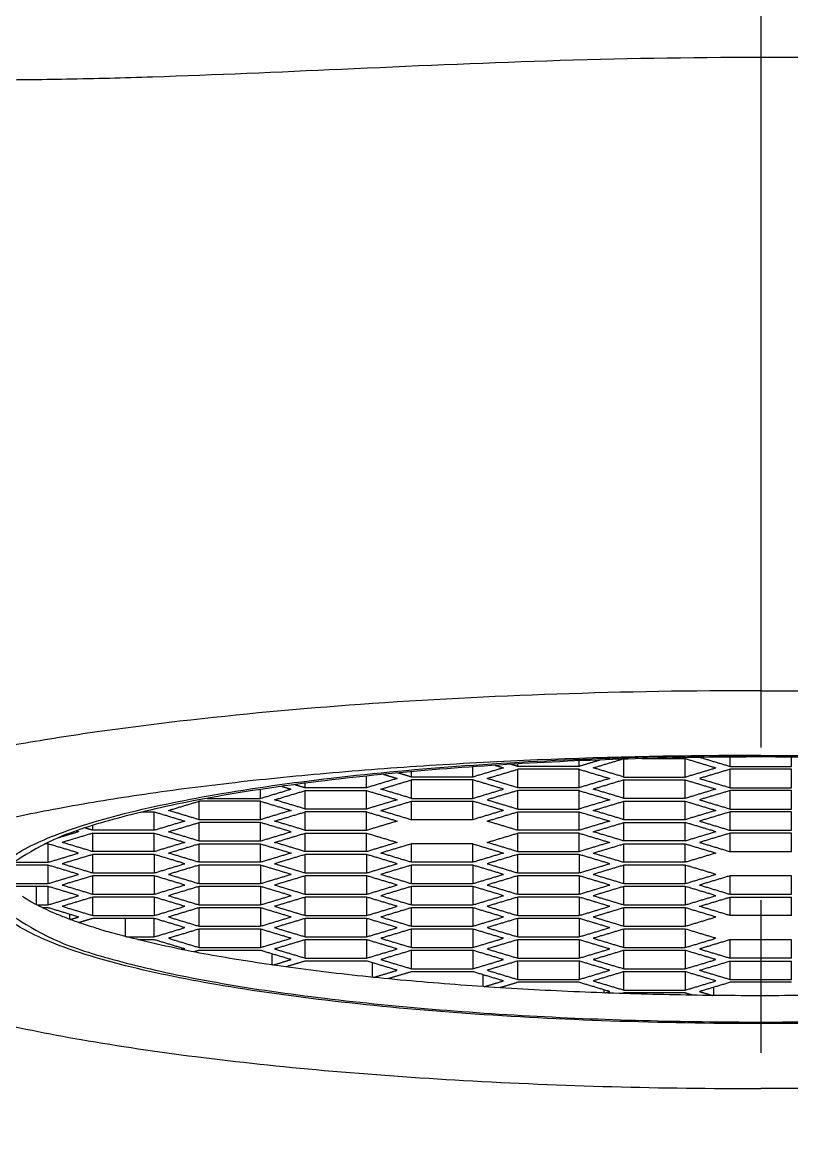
# Model space of a CAD drawing. Extents: x 39525 to 40119, y 15845 to 16265.
# Drawn here: x 39909.01 to 39917.83, y 16091.86 to 16104.79 of the extents above; entities that cross this region are included whole.
import ezdxf

# ---------------------------------------------------------------- set-up
doc = ezdxf.new("R2010")
doc.units = 0
doc.header["$LTSCALE"] = 7
doc.header["$MEASUREMENT"] = 0
doc.linetypes.add('CENTER', pattern=[2, 1.25, -0.25, 0.25, -0.25])
doc.linetypes.add('CENTER2', pattern=[1.125, 0.75, -0.125, 0.125, -0.125])
doc.layers.get('0').update_dxf_attribs({"color": 2, "linetype": 'CONTINUOUS'})
for name, color, linetype in [('02___PRT_ALL_AXES', 7, 'CONTINUOUS'), ('CENTER', 1, 'CENTER2'), ('DWG', 7, 'CONTINUOUS')]:
    doc.layers.add(name, color=color, linetype=linetype)

msp = doc.modelspace()

# ---------------------------------------------------------------- linework, layer by layer
at = {"ltscale": 0.6}
for points in [[(39916.78388, 16096.36688), (39916.9554, 16096.3153), (39917.12691, 16096.26371)], [(39917.12691, 16096.26371), (39917.12691, 16096.31708), (39917.12691, 16096.37045)], [(39917.83034, 16096.26371), (39917.83034, 16096.31708), (39917.83034, 16096.37044)], [(39914.17524, 16096.14156), (39914.17524, 16096.20042), (39914.17524, 16096.25927)], [(39914.52696, 16096.24735), (39914.3511, 16096.19445), (39914.17524, 16096.14156)], [(39914.43002, 16096.2765), (39914.47849, 16096.26192), (39914.52696, 16096.24735)], [(39914.69018, 16096.26371), (39914.65023, 16096.27573), (39914.61028, 16096.28774)], [(39914.69018, 16096.26371), (39914.69018, 16096.2781), (39914.69018, 16096.29248)], [(39915.39361, 16096.26371), (39915.0419, 16096.26371), (39914.69018, 16096.26371)], [(39915.63981, 16096.33776), (39915.51671, 16096.30074), (39915.39361, 16096.26371)], [(39915.39361, 16096.26371), (39915.39361, 16096.29582), (39915.39361, 16096.32793)], [(39915.55684, 16096.24735), (39915.72135, 16096.29682), (39915.88585, 16096.3463)], [(39915.90855, 16096.14156), (39915.73269, 16096.19445), (39915.55684, 16096.24735)], [(39915.90855, 16096.14156), (39915.90855, 16096.24429), (39915.90855, 16096.34703)], [(39916.61197, 16096.14156), (39916.61197, 16096.24735), (39916.61197, 16096.35313)], [(39916.61197, 16096.35313), (39916.78783, 16096.30024), (39916.96368, 16096.24735)], [(39916.61197, 16096.14156), (39916.78783, 16096.19445), (39916.96368, 16096.24735)], [(39917.12691, 16096.26371), (39917.47863, 16096.26371), (39917.83034, 16096.26371)], [(39912.95688, 16096.01941), (39912.95688, 16096.08627), (39912.95688, 16096.15312)], [(39913.30859, 16096.1252), (39913.13273, 16096.07231), (39912.95688, 16096.01941)], [(39913.12011, 16096.00305), (39913.29596, 16096.05594), (39913.47182, 16096.10883)], [(39913.47182, 16096.14156), (39913.39347, 16096.16513), (39913.31513, 16096.18869)], [(39913.47182, 16096.14156), (39913.47182, 16096.17231), (39913.47182, 16096.20305)], [(39914.17524, 16096.14156), (39913.82353, 16096.14156), (39913.47182, 16096.14156)], [(39913.47182, 16095.89727), (39913.47182, 16096.00305), (39913.47182, 16096.10883)], [(39914.17524, 16096.10883), (39913.82353, 16096.10883), (39913.47182, 16096.10883)], [(39914.17524, 16095.89727), (39914.17524, 16096.00305), (39914.17524, 16096.10883)], [(39914.52696, 16096.00305), (39914.3511, 16096.05594), (39914.17524, 16096.10883)], [(39914.33847, 16096.1252), (39914.51433, 16096.17809), (39914.69018, 16096.23098)], [(39914.69018, 16096.01941), (39914.51433, 16096.07231), (39914.33847, 16096.1252)], [(39914.69018, 16096.01941), (39914.69018, 16096.1252), (39914.69018, 16096.23098)], [(39915.39361, 16096.23098), (39915.0419, 16096.23098), (39914.69018, 16096.23098)], [(39915.39361, 16096.01941), (39915.39361, 16096.1252), (39915.39361, 16096.23098)], [(39915.39361, 16096.23098), (39915.56946, 16096.17809), (39915.74532, 16096.1252)], [(39915.74532, 16096.1252), (39915.56946, 16096.07231), (39915.39361, 16096.01941)], [(39915.90855, 16096.10883), (39915.73269, 16096.05594), (39915.55684, 16096.00305)], [(39915.90855, 16096.14156), (39916.26026, 16096.14156), (39916.61197, 16096.14156)], [(39915.90855, 16095.89727), (39915.90855, 16096.00305), (39915.90855, 16096.10883)], [(39915.90855, 16096.10883), (39916.26026, 16096.10883), (39916.61197, 16096.10883)], [(39916.61197, 16095.89727), (39916.61197, 16096.00305), (39916.61197, 16096.10883)], [(39916.61197, 16096.10883), (39916.78783, 16096.05594), (39916.96368, 16096.00305)], [(39917.12691, 16096.23098), (39916.95106, 16096.17809), (39916.7752, 16096.1252)], [(39916.7752, 16096.1252), (39916.95106, 16096.07231), (39917.12691, 16096.01941)], [(39917.12691, 16096.01941), (39917.12691, 16096.1252), (39917.12691, 16096.23098)], [(39917.83034, 16096.23098), (39917.47863, 16096.23098), (39917.12691, 16096.23098)], [(39917.83034, 16096.01941), (39917.83034, 16096.1252), (39917.83034, 16096.23098)], [(39911.73851, 16095.89727), (39911.91437, 16095.95016), (39912.09023, 16096.00305)], [(39911.73851, 16095.89727), (39911.73851, 16095.9482), (39911.73851, 16095.99912)], [(39911.90174, 16095.8809), (39912.0776, 16095.93379), (39912.25346, 16095.98669)], [(39911.98441, 16096.03488), (39912.03732, 16096.01896), (39912.09023, 16096.00305)], [(39912.13394, 16096.05536), (39912.1937, 16096.03739), (39912.25346, 16096.01941)], [(39912.25346, 16096.01941), (39912.25346, 16096.04525), (39912.25346, 16096.07108)], [(39912.95688, 16096.01941), (39912.60517, 16096.01941), (39912.25346, 16096.01941)], [(39912.25346, 16095.77512), (39912.25346, 16095.8809), (39912.25346, 16095.98669)], [(39912.25346, 16095.98669), (39912.60517, 16095.98669), (39912.95688, 16095.98669)], [(39912.95688, 16095.77512), (39912.95688, 16095.8809), (39912.95688, 16095.98669)], [(39912.95688, 16095.98669), (39913.13273, 16095.93379), (39913.30859, 16095.8809)], [(39913.47182, 16095.89727), (39913.29596, 16095.95016), (39913.12011, 16096.00305)], [(39914.17524, 16095.89727), (39914.3511, 16095.95016), (39914.52696, 16096.00305)], [(39914.69018, 16095.98669), (39914.51433, 16095.93379), (39914.33847, 16095.8809)], [(39915.39361, 16096.01941), (39915.0419, 16096.01941), (39914.69018, 16096.01941)], [(39914.69018, 16095.77512), (39914.69018, 16095.8809), (39914.69018, 16095.98669)], [(39915.39361, 16095.98669), (39915.0419, 16095.98669), (39914.69018, 16095.98669)], [(39915.39361, 16095.77512), (39915.39361, 16095.8809), (39915.39361, 16095.98669)], [(39915.39361, 16095.98669), (39915.56946, 16095.93379), (39915.74532, 16095.8809)], [(39915.90855, 16095.89727), (39915.73269, 16095.95016), (39915.55684, 16096.00305)], [(39916.96368, 16096.00305), (39916.78783, 16095.95016), (39916.61197, 16095.89727)], [(39917.12691, 16095.98669), (39916.95106, 16095.93379), (39916.7752, 16095.8809)], [(39917.12691, 16096.01941), (39917.47863, 16096.01941), (39917.83034, 16096.01941)], [(39917.12691, 16095.77512), (39917.12691, 16095.8809), (39917.12691, 16095.98669)], [(39917.83034, 16095.98669), (39917.47863, 16095.98669), (39917.12691, 16095.98669)], [(39917.83034, 16095.77512), (39917.83034, 16095.8809), (39917.83034, 16095.98669)], [(39910.68338, 16095.75875), (39910.85924, 16095.81165), (39911.03509, 16095.86454)], [(39911.03509, 16095.65297), (39911.03509, 16095.75875), (39911.03509, 16095.86454)], [(39911.73851, 16095.86454), (39911.3868, 16095.86454), (39911.03509, 16095.86454)], [(39911.12614, 16095.89727), (39911.43233, 16095.89727), (39911.73851, 16095.89727)], [(39911.73851, 16095.65297), (39911.73851, 16095.75875), (39911.73851, 16095.86454)], [(39911.73851, 16095.86454), (39911.91437, 16095.81165), (39912.09023, 16095.75875)], [(39912.25346, 16095.77512), (39912.0776, 16095.82801), (39911.90174, 16095.8809)], [(39913.30859, 16095.8809), (39913.13273, 16095.82801), (39912.95688, 16095.77512)], [(39913.12011, 16095.75875), (39913.29596, 16095.81165), (39913.47182, 16095.86454)], [(39913.47182, 16095.89727), (39913.82353, 16095.89727), (39914.17524, 16095.89727)], [(39913.47182, 16095.65297), (39913.47182, 16095.75875), (39913.47182, 16095.86454)], [(39913.47182, 16095.86454), (39913.82353, 16095.86454), (39914.17524, 16095.86454)], [(39914.17524, 16095.65297), (39914.17524, 16095.75875), (39914.17524, 16095.86454)], [(39914.52696, 16095.75875), (39914.3511, 16095.81165), (39914.17524, 16095.86454)], [(39914.33847, 16095.8809), (39914.51433, 16095.82801), (39914.69018, 16095.77512)], [(39915.74532, 16095.8809), (39915.56946, 16095.82801), (39915.39361, 16095.77512)], [(39915.55684, 16095.75875), (39915.73269, 16095.81165), (39915.90855, 16095.86454)], [(39916.61197, 16095.89727), (39916.26026, 16095.89727), (39915.90855, 16095.89727)], [(39915.90855, 16095.65297), (39915.90855, 16095.75875), (39915.90855, 16095.86454)], [(39915.90855, 16095.86454), (39916.26026, 16095.86454), (39916.61197, 16095.86454)], [(39916.61197, 16095.65297), (39916.61197, 16095.75875), (39916.61197, 16095.86454)], [(39916.61197, 16095.86454), (39916.78783, 16095.81165), (39916.96368, 16095.75875)], [(39916.7752, 16095.8809), (39916.95106, 16095.82801), (39917.12691, 16095.77512)], [(39910.38673, 16095.74239), (39910.45344, 16095.74239), (39910.52015, 16095.74239)], [(39910.52015, 16095.53082), (39910.52015, 16095.63661), (39910.52015, 16095.74239)], [(39910.52015, 16095.74239), (39910.69601, 16095.6895), (39910.87186, 16095.63661)], [(39911.03509, 16095.65297), (39910.85924, 16095.70586), (39910.68338, 16095.75875)], [(39912.09023, 16095.75875), (39911.91437, 16095.70586), (39911.73851, 16095.65297)], [(39911.90174, 16095.63661), (39912.0776, 16095.6895), (39912.25346, 16095.74239)], [(39912.95688, 16095.77512), (39912.60517, 16095.77512), (39912.25346, 16095.77512)], [(39912.25346, 16095.53082), (39912.25346, 16095.63661), (39912.25346, 16095.74239)], [(39912.95688, 16095.74239), (39912.60517, 16095.74239), (39912.25346, 16095.74239)], [(39912.95688, 16095.53082), (39912.95688, 16095.63661), (39912.95688, 16095.74239)], [(39912.95688, 16095.74239), (39913.13273, 16095.6895), (39913.30859, 16095.63661)], [(39913.12011, 16095.75875), (39913.29596, 16095.70586), (39913.47182, 16095.65297)], [(39914.52696, 16095.75875), (39914.3511, 16095.70586), (39914.17524, 16095.65297)], [(39914.33847, 16095.63661), (39914.51433, 16095.6895), (39914.69018, 16095.74239)], [(39914.69018, 16095.77512), (39915.0419, 16095.77512), (39915.39361, 16095.77512)], [(39914.69018, 16095.53082), (39914.69018, 16095.63661), (39914.69018, 16095.74239)], [(39914.69018, 16095.74239), (39915.0419, 16095.74239), (39915.39361, 16095.74239)], [(39915.39361, 16095.53082), (39915.39361, 16095.63661), (39915.39361, 16095.74239)], [(39915.39361, 16095.74239), (39915.56946, 16095.6895), (39915.74532, 16095.63661)], [(39915.90855, 16095.65297), (39915.73269, 16095.70586), (39915.55684, 16095.75875)], [(39916.96368, 16095.75875), (39916.78783, 16095.70586), (39916.61197, 16095.65297)], [(39917.12691, 16095.74239), (39916.95106, 16095.6895), (39916.7752, 16095.63661)], [(39917.12691, 16095.77512), (39917.47863, 16095.77512), (39917.83034, 16095.77512)], [(39917.12691, 16095.53082), (39917.12691, 16095.63661), (39917.12691, 16095.74239)], [(39917.83034, 16095.74239), (39917.47863, 16095.74239), (39917.12691, 16095.74239)], [(39917.83034, 16095.53082), (39917.83034, 16095.63661), (39917.83034, 16095.74239)], [(39910.87186, 16095.63661), (39910.69601, 16095.58371), (39910.52015, 16095.53082)], [(39910.68338, 16095.51446), (39910.85924, 16095.56735), (39911.03509, 16095.62024)], [(39911.73851, 16095.65297), (39911.3868, 16095.65297), (39911.03509, 16095.65297)], [(39911.03509, 16095.40867), (39911.03509, 16095.51446), (39911.03509, 16095.62024)], [(39911.73851, 16095.62024), (39911.3868, 16095.62024), (39911.03509, 16095.62024)], [(39911.73851, 16095.40867), (39911.73851, 16095.51446), (39911.73851, 16095.62024)], [(39912.09023, 16095.51446), (39911.91437, 16095.56735), (39911.73851, 16095.62024)], [(39912.25346, 16095.53082), (39912.0776, 16095.58371), (39911.90174, 16095.63661)], [(39913.30859, 16095.63661), (39913.13273, 16095.58371), (39912.95688, 16095.53082)], [(39914.17524, 16095.65297), (39913.82353, 16095.65297), (39913.47182, 16095.65297)], [(39914.69018, 16095.53082), (39914.51433, 16095.58371), (39914.33847, 16095.63661)], [(39915.74532, 16095.63661), (39915.56946, 16095.58371), (39915.39361, 16095.53082)], [(39915.55684, 16095.51446), (39915.73269, 16095.56735), (39915.90855, 16095.62024)], [(39916.61197, 16095.65297), (39916.26026, 16095.65297), (39915.90855, 16095.65297)], [(39915.90855, 16095.40867), (39915.90855, 16095.51446), (39915.90855, 16095.62024)], [(39915.90855, 16095.62024), (39916.26026, 16095.62024), (39916.61197, 16095.62024)], [(39916.61197, 16095.40867), (39916.61197, 16095.51446), (39916.61197, 16095.62024)], [(39916.96368, 16095.51446), (39916.78783, 16095.56735), (39916.61197, 16095.62024)], [(39916.7752, 16095.63661), (39916.95106, 16095.58371), (39917.12691, 16095.53082)], [(39909.6535, 16095.51446), (39909.53545, 16095.47895), (39909.41741, 16095.44345)], [(39909.81673, 16095.49809), (39909.64087, 16095.4452), (39909.46502, 16095.39231)], [(39909.62594, 16095.52275), (39909.63972, 16095.5186), (39909.6535, 16095.51446)], [(39909.81673, 16095.53082), (39909.77226, 16095.5442), (39909.72779, 16095.55757)], [(39909.81673, 16095.53082), (39909.81673, 16095.55855), (39909.81673, 16095.58628)], [(39910.52015, 16095.53082), (39910.16844, 16095.53082), (39909.81673, 16095.53082)], [(39909.81673, 16095.28653), (39909.81673, 16095.39231), (39909.81673, 16095.49809)], [(39909.81673, 16095.49809), (39910.16844, 16095.49809), (39910.52015, 16095.49809)], [(39910.52015, 16095.28653), (39910.52015, 16095.39231), (39910.52015, 16095.49809)], [(39910.52015, 16095.49809), (39910.69601, 16095.4452), (39910.87186, 16095.39231)], [(39911.03509, 16095.40867), (39910.85924, 16095.46157), (39910.68338, 16095.51446)], [(39911.73851, 16095.40867), (39911.91437, 16095.46157), (39912.09023, 16095.51446)], [(39911.90174, 16095.39231), (39912.0776, 16095.4452), (39912.25346, 16095.49809)], [(39912.25346, 16095.53082), (39912.60517, 16095.53082), (39912.95688, 16095.53082)], [(39912.25346, 16095.28653), (39912.25346, 16095.39231), (39912.25346, 16095.49809)], [(39912.25346, 16095.49809), (39912.60517, 16095.49809), (39912.95688, 16095.49809)], [(39912.95688, 16095.28653), (39912.95688, 16095.39231), (39912.95688, 16095.49809)], [(39912.95688, 16095.49809), (39913.13273, 16095.4452), (39913.30859, 16095.39231)], [(39914.33847, 16095.39231), (39914.51433, 16095.4452), (39914.69018, 16095.49809)], [(39915.39361, 16095.53082), (39915.0419, 16095.53082), (39914.69018, 16095.53082)], [(39914.69018, 16095.28653), (39914.69018, 16095.39231), (39914.69018, 16095.49809)], [(39915.39361, 16095.49809), (39915.0419, 16095.49809), (39914.69018, 16095.49809)], [(39915.39361, 16095.28653), (39915.39361, 16095.39231), (39915.39361, 16095.49809)], [(39915.39361, 16095.49809), (39915.56946, 16095.4452), (39915.74532, 16095.39231)], [(39915.90855, 16095.40867), (39915.73269, 16095.46157), (39915.55684, 16095.51446)], [(39916.96368, 16095.51446), (39916.78783, 16095.46157), (39916.61197, 16095.40867)], [(39917.12691, 16095.49809), (39916.95106, 16095.4452), (39916.7752, 16095.39231)], [(39917.12691, 16095.53082), (39917.47863, 16095.53082), (39917.83034, 16095.53082)], [(39917.12691, 16095.28653), (39917.12691, 16095.39231), (39917.12691, 16095.49809)], [(39917.83034, 16095.49809), (39917.47863, 16095.49809), (39917.12691, 16095.49809)], [(39917.83034, 16095.28653), (39917.83034, 16095.39231), (39917.83034, 16095.49809)], [(39909.30179, 16095.16438), (39909.30179, 16095.27016), (39909.30179, 16095.37594)], [(39909.6535, 16095.27016), (39909.47764, 16095.32305), (39909.30179, 16095.37594)], [(39909.81673, 16095.28653), (39909.64087, 16095.33942), (39909.46502, 16095.39231)], [(39910.87186, 16095.39231), (39910.69601, 16095.33942), (39910.52015, 16095.28653)], [(39910.68338, 16095.27016), (39910.85924, 16095.32305), (39911.03509, 16095.37594)], [(39911.03509, 16095.40867), (39911.3868, 16095.40867), (39911.73851, 16095.40867)], [(39911.03509, 16095.16438), (39911.03509, 16095.27016), (39911.03509, 16095.37594)], [(39911.03509, 16095.37594), (39911.3868, 16095.37594), (39911.73851, 16095.37594)], [(39911.73851, 16095.16438), (39911.73851, 16095.27016), (39911.73851, 16095.37594)], [(39911.73851, 16095.37594), (39911.91437, 16095.32305), (39912.09023, 16095.27016)], [(39912.25346, 16095.28653), (39912.0776, 16095.33942), (39911.90174, 16095.39231)], [(39913.30859, 16095.39231), (39913.13273, 16095.33942), (39912.95688, 16095.28653)], [(39913.47182, 16095.37594), (39913.29596, 16095.32305), (39913.12011, 16095.27016)], [(39913.47182, 16095.16438), (39913.47182, 16095.27016), (39913.47182, 16095.37594)], [(39914.17524, 16095.37594), (39913.82353, 16095.37594), (39913.47182, 16095.37594)], [(39914.17524, 16095.16438), (39914.17524, 16095.27016), (39914.17524, 16095.37594)], [(39914.17524, 16095.37594), (39914.3511, 16095.32305), (39914.52696, 16095.27016)], [(39914.69018, 16095.28653), (39914.51433, 16095.33942), (39914.33847, 16095.39231)], [(39915.74532, 16095.39231), (39915.56946, 16095.33942), (39915.39361, 16095.28653)], [(39915.55684, 16095.27016), (39915.73269, 16095.32305), (39915.90855, 16095.37594)], [(39916.61197, 16095.40867), (39916.26026, 16095.40867), (39915.90855, 16095.40867)], [(39915.90855, 16095.16438), (39915.90855, 16095.27016), (39915.90855, 16095.37594)], [(39915.90855, 16095.37594), (39916.26026, 16095.37594), (39916.61197, 16095.37594)], [(39916.61197, 16095.16438), (39916.61197, 16095.27016), (39916.61197, 16095.37594)], [(39916.61197, 16095.37594), (39916.78783, 16095.32305), (39916.96368, 16095.27016)], [(39916.7752, 16095.39231), (39916.95106, 16095.33942), (39917.12691, 16095.28653)], [(39909.30179, 16095.16438), (39909.47764, 16095.21727), (39909.6535, 16095.27016)], [(39909.81673, 16095.2538), (39909.64087, 16095.2009), (39909.46502, 16095.14801)], [(39910.52015, 16095.28653), (39910.16844, 16095.28653), (39909.81673, 16095.28653)], [(39909.81673, 16095.04223), (39909.81673, 16095.14801), (39909.81673, 16095.2538)], [(39910.52015, 16095.2538), (39910.16844, 16095.2538), (39909.81673, 16095.2538)], [(39910.52015, 16095.2538), (39910.52015, 16095.14801), (39910.52015, 16095.04223)], [(39910.87186, 16095.14801), (39910.69601, 16095.2009), (39910.52015, 16095.2538)], [(39911.03509, 16095.16438), (39910.85924, 16095.21727), (39910.68338, 16095.27016)], [(39912.09023, 16095.27016), (39911.91437, 16095.21727), (39911.73851, 16095.16438)], [(39912.25346, 16095.2538), (39912.0776, 16095.2009), (39911.90174, 16095.14801)], [(39912.95688, 16095.28653), (39912.60517, 16095.28653), (39912.25346, 16095.28653)], [(39912.25346, 16095.04223), (39912.25346, 16095.14801), (39912.25346, 16095.2538)], [(39912.95688, 16095.2538), (39912.60517, 16095.2538), (39912.25346, 16095.2538)], [(39912.95688, 16095.2538), (39912.95688, 16095.14801), (39912.95688, 16095.04223)], [(39913.30859, 16095.14801), (39913.13273, 16095.2009), (39912.95688, 16095.2538)], [(39913.47182, 16095.16438), (39913.29596, 16095.21727), (39913.12011, 16095.27016)], [(39914.52696, 16095.27016), (39914.3511, 16095.21727), (39914.17524, 16095.16438)], [(39914.69018, 16095.2538), (39914.51433, 16095.2009), (39914.33847, 16095.14801)], [(39914.69018, 16095.28653), (39915.0419, 16095.28653), (39915.39361, 16095.28653)], [(39914.69018, 16095.04223), (39914.69018, 16095.14801), (39914.69018, 16095.2538)], [(39915.39361, 16095.2538), (39915.0419, 16095.2538), (39914.69018, 16095.2538)], [(39915.39361, 16095.2538), (39915.39361, 16095.14801), (39915.39361, 16095.04223)], [(39915.74532, 16095.14801), (39915.56946, 16095.2009), (39915.39361, 16095.2538)], [(39915.55684, 16095.27016), (39915.73269, 16095.21727), (39915.90855, 16095.16438)], [(39916.96368, 16095.27016), (39916.78783, 16095.21727), (39916.61197, 16095.16438)], [(39917.12691, 16095.28653), (39917.47863, 16095.28653), (39917.83034, 16095.28653)], [(39909.30179, 16095.13165), (39909.0894, 16095.13165), (39908.87701, 16095.13165)], [(39908.91443, 16095.16438), (39909.10811, 16095.16438), (39909.30179, 16095.16438)], [(39909.30179, 16094.92008), (39909.30179, 16095.02586), (39909.30179, 16095.13165)], [(39909.6535, 16095.02586), (39909.47764, 16095.07876), (39909.30179, 16095.13165)], [(39909.46502, 16095.14801), (39909.64087, 16095.09512), (39909.81673, 16095.04223)], [(39910.52015, 16095.04223), (39910.69601, 16095.09512), (39910.87186, 16095.14801)], [(39911.03509, 16095.13165), (39910.85924, 16095.07876), (39910.68338, 16095.02586)], [(39911.73851, 16095.16438), (39911.3868, 16095.16438), (39911.03509, 16095.16438)], [(39911.03509, 16094.92008), (39911.03509, 16095.02586), (39911.03509, 16095.13165)], [(39911.73851, 16095.13165), (39911.3868, 16095.13165), (39911.03509, 16095.13165)], [(39911.73851, 16095.13165), (39911.73851, 16095.02586), (39911.73851, 16094.92008)], [(39912.09023, 16095.02586), (39911.91437, 16095.07876), (39911.73851, 16095.13165)], [(39911.90174, 16095.14801), (39912.0776, 16095.09512), (39912.25346, 16095.04223)], [(39912.95688, 16095.04223), (39913.13273, 16095.09512), (39913.30859, 16095.14801)], [(39913.47182, 16095.13165), (39913.29596, 16095.07876), (39913.12011, 16095.02586)], [(39914.17524, 16095.16438), (39913.82353, 16095.16438), (39913.47182, 16095.16438)], [(39913.47182, 16094.92008), (39913.47182, 16095.02586), (39913.47182, 16095.13165)], [(39914.17524, 16095.13165), (39913.82353, 16095.13165), (39913.47182, 16095.13165)], [(39914.17524, 16095.13165), (39914.17524, 16095.02586), (39914.17524, 16094.92008)], [(39914.52696, 16095.02586), (39914.3511, 16095.07876), (39914.17524, 16095.13165)], [(39914.33847, 16095.14801), (39914.51433, 16095.09512), (39914.69018, 16095.04223)], [(39915.39361, 16095.04223), (39915.56946, 16095.09512), (39915.74532, 16095.14801)], [(39915.90855, 16095.13165), (39915.73269, 16095.07876), (39915.55684, 16095.02586)], [(39916.61197, 16095.16438), (39916.26026, 16095.16438), (39915.90855, 16095.16438)], [(39915.90855, 16094.92008), (39915.90855, 16095.026), (39915.90855, 16095.13191)], [(39916.61197, 16095.13165), (39916.26026, 16095.13165), (39915.90856, 16095.13165)], [(39916.61197, 16095.13165), (39916.61197, 16095.02586), (39916.61197, 16094.92008)], [(39916.96368, 16095.02586), (39916.78783, 16095.07876), (39916.61197, 16095.13165)], [(39909.30179, 16094.92008), (39909.47764, 16094.97297), (39909.6535, 16095.02586)], [(39909.81673, 16095.0095), (39909.64087, 16094.95661), (39909.46502, 16094.90372)], [(39909.81673, 16095.04223), (39910.16844, 16095.04223), (39910.52015, 16095.04223)], [(39909.81673, 16094.79793), (39909.81673, 16094.90372), (39909.81673, 16095.0095)], [(39910.52015, 16095.0095), (39910.16844, 16095.0095), (39909.81673, 16095.0095)], [(39910.52015, 16095.0095), (39910.52015, 16094.90372), (39910.52015, 16094.79793)], [(39910.87186, 16094.90372), (39910.69601, 16094.95661), (39910.52015, 16095.0095)], [(39910.68338, 16095.02586), (39910.85924, 16094.97297), (39911.03509, 16094.92008)], [(39911.73851, 16094.92008), (39911.91437, 16094.97297), (39912.09023, 16095.02586)], [(39912.25346, 16095.0095), (39912.0776, 16094.95661), (39911.90174, 16094.90372)], [(39912.25346, 16095.04223), (39912.60517, 16095.04223), (39912.95688, 16095.04223)], [(39912.25346, 16094.79793), (39912.25346, 16094.90372), (39912.25346, 16095.0095)], [(39912.95688, 16095.0095), (39912.60517, 16095.0095), (39912.25346, 16095.0095)], [(39912.95688, 16095.0095), (39912.95688, 16094.90372), (39912.95688, 16094.79793)], [(39913.30859, 16094.90372), (39913.13273, 16094.95661), (39912.95688, 16095.0095)], [(39913.12011, 16095.02586), (39913.29596, 16094.97297), (39913.47182, 16094.92008)], [(39914.17524, 16094.92008), (39914.3511, 16094.97297), (39914.52696, 16095.02586)], [(39914.69018, 16095.0095), (39914.51433, 16094.95661), (39914.33847, 16094.90372)], [(39914.69018, 16095.04223), (39915.0419, 16095.04223), (39915.39361, 16095.04223)], [(39914.69018, 16094.79793), (39914.69018, 16094.90372), (39914.69018, 16095.0095)], [(39915.39361, 16095.0095), (39915.0419, 16095.0095), (39914.69018, 16095.0095)], [(39915.39361, 16095.0095), (39915.39361, 16094.90372), (39915.39361, 16094.79793)], [(39915.74532, 16094.90372), (39915.56946, 16094.95661), (39915.39361, 16095.0095)], [(39915.55684, 16095.02586), (39915.73269, 16094.97297), (39915.90855, 16094.92008)], [(39916.61197, 16094.92008), (39916.78783, 16094.97297), (39916.96368, 16095.02586)], [(39917.12691, 16095.0095), (39916.95106, 16094.95661), (39916.7752, 16094.90372)], [(39917.12691, 16094.79793), (39917.12691, 16094.90372), (39917.12691, 16095.0095)], [(39917.83034, 16095.0095), (39917.47863, 16095.0095), (39917.12691, 16095.0095)], [(39917.83034, 16094.79793), (39917.83034, 16094.90372), (39917.83034, 16095.0095)], [(39908.83518, 16094.92008), (39909.06848, 16094.92008), (39909.30179, 16094.92008)], [(39909.30179, 16094.88735), (39909.08385, 16094.88735), (39908.86591, 16094.88735)], [(39909.1698, 16094.67699), (39909.1698, 16094.78217), (39909.1698, 16094.88735)], [(39909.30179, 16094.67579), (39909.30179, 16094.78157), (39909.30179, 16094.88735)], [(39909.6535, 16094.78157), (39909.47764, 16094.83446), (39909.30179, 16094.88735)], [(39909.46502, 16094.90372), (39909.64087, 16094.85082), (39909.81673, 16094.79793)], [(39910.52015, 16094.79793), (39910.69601, 16094.85082), (39910.87186, 16094.90372)], [(39911.03509, 16094.88735), (39910.85924, 16094.83446), (39910.68338, 16094.78157)], [(39911.03509, 16094.92008), (39911.3868, 16094.92008), (39911.73851, 16094.92008)], [(39911.03509, 16094.67579), (39911.03509, 16094.78157), (39911.03509, 16094.88735)], [(39911.73851, 16094.88735), (39911.3868, 16094.88735), (39911.03509, 16094.88735)], [(39911.73851, 16094.88735), (39911.73851, 16094.78157), (39911.73851, 16094.67579)], [(39912.09023, 16094.78157), (39911.91437, 16094.83446), (39911.73851, 16094.88735)], [(39911.90174, 16094.90372), (39912.0776, 16094.85082), (39912.25346, 16094.79793)], [(39912.95688, 16094.79793), (39913.13273, 16094.85082), (39913.30859, 16094.90372)], [(39913.47182, 16094.88735), (39913.29596, 16094.83446), (39913.12011, 16094.78157)], [(39913.47182, 16094.92008), (39913.82353, 16094.92008), (39914.17524, 16094.92008)], [(39913.47182, 16094.67579), (39913.47182, 16094.78157), (39913.47182, 16094.88735)], [(39914.17524, 16094.88735), (39913.82353, 16094.88735), (39913.47182, 16094.88735)], [(39914.17524, 16094.88735), (39914.17524, 16094.78157), (39914.17524, 16094.67579)], [(39914.52696, 16094.78157), (39914.3511, 16094.83446), (39914.17524, 16094.88735)], [(39914.33847, 16094.90372), (39914.51433, 16094.85082), (39914.69018, 16094.79793)], [(39915.39361, 16094.79793), (39915.56946, 16094.85082), (39915.74532, 16094.90372)], [(39915.90855, 16094.88735), (39915.73269, 16094.83446), (39915.55684, 16094.78157)], [(39915.90855, 16094.92008), (39916.26026, 16094.92008), (39916.61197, 16094.92008)], [(39915.90855, 16094.67579), (39915.90855, 16094.78157), (39915.90855, 16094.88735)], [(39916.61197, 16094.88735), (39916.26026, 16094.88735), (39915.90855, 16094.88735)], [(39916.61197, 16094.88735), (39916.61197, 16094.78157), (39916.61197, 16094.67579)], [(39916.96368, 16094.78157), (39916.78783, 16094.83446), (39916.61197, 16094.88735)], [(39916.7752, 16094.90372), (39916.95106, 16094.85082), (39917.12691, 16094.79793)], [(39909.30179, 16094.67579), (39909.47764, 16094.72868), (39909.6535, 16094.78157)], [(39909.81673, 16094.7652), (39909.64087, 16094.71231), (39909.46502, 16094.65942)], [(39909.81673, 16094.79793), (39910.16844, 16094.79793), (39910.52015, 16094.79793)], [(39909.81673, 16094.55364), (39909.81673, 16094.65942), (39909.81673, 16094.7652)], [(39910.52015, 16094.7652), (39910.16844, 16094.7652), (39909.81673, 16094.7652)], [(39910.52015, 16094.7652), (39910.52015, 16094.65942), (39910.52015, 16094.55364)], [(39910.87186, 16094.65942), (39910.69601, 16094.71231), (39910.52015, 16094.7652)], [(39910.68338, 16094.78157), (39910.85924, 16094.72868), (39911.03509, 16094.67579)], [(39911.73851, 16094.67579), (39911.91437, 16094.72868), (39912.09023, 16094.78157)], [(39912.25346, 16094.7652), (39912.0776, 16094.71231), (39911.90174, 16094.65942)], [(39912.25346, 16094.79793), (39912.60517, 16094.79793), (39912.95688, 16094.79793)], [(39912.25346, 16094.55364), (39912.25346, 16094.65942), (39912.25346, 16094.7652)], [(39912.95688, 16094.7652), (39912.60517, 16094.7652), (39912.25346, 16094.7652)], [(39912.95688, 16094.7652), (39912.95688, 16094.65942), (39912.95688, 16094.55364)], [(39913.30859, 16094.65942), (39913.13273, 16094.71231), (39912.95688, 16094.7652)], [(39913.12011, 16094.78157), (39913.29596, 16094.72868), (39913.47182, 16094.67579)], [(39914.17524, 16094.67579), (39914.3511, 16094.72868), (39914.52696, 16094.78157)], [(39914.69018, 16094.7652), (39914.51433, 16094.71231), (39914.33847, 16094.65942)], [(39914.69018, 16094.79793), (39915.0419, 16094.79793), (39915.39361, 16094.79793)], [(39914.69018, 16094.55364), (39914.69018, 16094.65942), (39914.69018, 16094.7652)], [(39915.39361, 16094.7652), (39915.0419, 16094.7652), (39914.69018, 16094.7652)], [(39915.39361, 16094.7652), (39915.39361, 16094.65942), (39915.39361, 16094.55364)], [(39915.74532, 16094.65942), (39915.56946, 16094.71231), (39915.39361, 16094.7652)], [(39915.55684, 16094.78157), (39915.73269, 16094.72868), (39915.90855, 16094.67579)], [(39916.61197, 16094.67579), (39916.78783, 16094.72868), (39916.96368, 16094.78157)], [(39916.7752, 16094.65942), (39916.95106, 16094.71231), (39917.12691, 16094.7652)], [(39917.12691, 16094.79793), (39917.47863, 16094.79793), (39917.83034, 16094.79793)], [(39917.12691, 16094.55364), (39917.12691, 16094.65942), (39917.12691, 16094.7652)], [(39917.12691, 16094.7652), (39917.47863, 16094.7652), (39917.83034, 16094.7652)], [(39917.83034, 16094.55364), (39917.83034, 16094.65942), (39917.83034, 16094.7652)], [(39909.17209, 16094.67579), (39909.23694, 16094.67579), (39909.30179, 16094.67579)], [(39909.30179, 16094.64306), (39909.26937, 16094.64306), (39909.23695, 16094.64306)], [(39909.6535, 16094.53727), (39909.47764, 16094.59016), (39909.30179, 16094.64306)], [(39909.46502, 16094.65942), (39909.64087, 16094.60653), (39909.81673, 16094.55364)], [(39909.55329, 16094.50955), (39909.55329, 16094.53848), (39909.55329, 16094.56741)], [(39910.52015, 16094.55364), (39910.69601, 16094.60653), (39910.87186, 16094.65942)], [(39911.03509, 16094.64306), (39910.85924, 16094.59016), (39910.68338, 16094.53727)], [(39911.03509, 16094.67579), (39911.3868, 16094.67579), (39911.73851, 16094.67579)], [(39911.03509, 16094.43149), (39911.03509, 16094.53727), (39911.03509, 16094.64306)], [(39911.73851, 16094.64306), (39911.3868, 16094.64306), (39911.03509, 16094.64306)], [(39911.73851, 16094.64306), (39911.73851, 16094.53727), (39911.73851, 16094.43149)], [(39912.09023, 16094.53727), (39911.91437, 16094.59016), (39911.73851, 16094.64306)], [(39911.90174, 16094.65942), (39912.0776, 16094.60653), (39912.25346, 16094.55364)], [(39912.95688, 16094.55364), (39913.13273, 16094.60653), (39913.30859, 16094.65942)], [(39913.47182, 16094.64306), (39913.29596, 16094.59016), (39913.12011, 16094.53727)], [(39913.47182, 16094.67579), (39913.82353, 16094.67579), (39914.17524, 16094.67579)], [(39913.47182, 16094.43149), (39913.47182, 16094.53727), (39913.47182, 16094.64306)], [(39914.17524, 16094.64306), (39913.82353, 16094.64306), (39913.47182, 16094.64306)], [(39914.17524, 16094.64306), (39914.17524, 16094.53727), (39914.17524, 16094.43149)], [(39914.52696, 16094.53727), (39914.3511, 16094.59016), (39914.17524, 16094.64306)], [(39914.33847, 16094.65942), (39914.51433, 16094.60653), (39914.69018, 16094.55364)], [(39915.39361, 16094.55364), (39915.56946, 16094.60653), (39915.74532, 16094.65942)], [(39915.90855, 16094.64306), (39915.73269, 16094.59016), (39915.55684, 16094.53727)], [(39915.90855, 16094.67579), (39916.26026, 16094.67579), (39916.61197, 16094.67579)], [(39915.90855, 16094.43149), (39915.90855, 16094.53727), (39915.90855, 16094.64306)], [(39916.61197, 16094.64306), (39916.26026, 16094.64306), (39915.90855, 16094.64306)], [(39916.61197, 16094.64306), (39916.61197, 16094.53727), (39916.61197, 16094.43149)], [(39916.96368, 16094.53727), (39916.78783, 16094.59016), (39916.61197, 16094.64306)], [(39917.12691, 16094.55364), (39916.95106, 16094.60653), (39916.7752, 16094.65942)], [(39909.5569, 16094.50822), (39909.6052, 16094.52275), (39909.6535, 16094.53727)], [(39909.81673, 16094.52091), (39909.73651, 16094.49678), (39909.6563, 16094.47266)], [(39909.81673, 16094.55364), (39910.16844, 16094.55364), (39910.52015, 16094.55364)], [(39910.52015, 16094.52091), (39910.16844, 16094.52091), (39909.81673, 16094.52091)], [(39910.19125, 16094.31257), (39910.19125, 16094.41674), (39910.19125, 16094.52091)], [(39910.52015, 16094.30934), (39910.52015, 16094.41512), (39910.52015, 16094.52091)], [(39910.87186, 16094.41512), (39910.69601, 16094.46802), (39910.52015, 16094.52091)], [(39910.68338, 16094.53727), (39910.85924, 16094.48438), (39911.03509, 16094.43149)], [(39911.03509, 16094.43149), (39911.3868, 16094.43149), (39911.73851, 16094.43149)], [(39911.73851, 16094.43149), (39911.91437, 16094.48438), (39912.09023, 16094.53727)], [(39912.25346, 16094.52091), (39912.0776, 16094.46802), (39911.90174, 16094.41512)], [(39912.25346, 16094.55364), (39912.60517, 16094.55364), (39912.95688, 16094.55364)], [(39912.25346, 16094.30934), (39912.25346, 16094.41512), (39912.25346, 16094.52091)], [(39912.95688, 16094.52091), (39912.60517, 16094.52091), (39912.25346, 16094.52091)], [(39912.95688, 16094.52091), (39912.95688, 16094.41512), (39912.95688, 16094.30934)], [(39913.30859, 16094.41512), (39913.13273, 16094.46802), (39912.95688, 16094.52091)], [(39913.12011, 16094.53727), (39913.29596, 16094.48438), (39913.47182, 16094.43149)], [(39913.47182, 16094.43149), (39913.82353, 16094.43149), (39914.17524, 16094.43149)], [(39914.17524, 16094.43149), (39914.3511, 16094.48438), (39914.52696, 16094.53727)], [(39914.69018, 16094.52091), (39914.51433, 16094.46802), (39914.33847, 16094.41512)], [(39914.69018, 16094.55364), (39915.0419, 16094.55364), (39915.39361, 16094.55364)], [(39914.69018, 16094.30934), (39914.69018, 16094.41512), (39914.69018, 16094.52091)], [(39915.39361, 16094.52091), (39915.0419, 16094.52091), (39914.69018, 16094.52091)], [(39915.39361, 16094.52091), (39915.39361, 16094.41512), (39915.39361, 16094.30934)], [(39915.74532, 16094.41512), (39915.56946, 16094.46802), (39915.39361, 16094.52091)], [(39915.55684, 16094.53727), (39915.73269, 16094.48438), (39915.90855, 16094.43149)], [(39915.90855, 16094.43149), (39916.26026, 16094.43149), (39916.61197, 16094.43149)], [(39916.61197, 16094.43149), (39916.78783, 16094.48438), (39916.96368, 16094.53727)], [(39917.83034, 16094.55364), (39917.47863, 16094.55364), (39917.12691, 16094.55364)], [(39910.20366, 16094.30934), (39910.36191, 16094.30934), (39910.52015, 16094.30934)], [(39910.52015, 16094.30934), (39910.69601, 16094.36223), (39910.87186, 16094.41512)], [(39911.03509, 16094.39876), (39910.85924, 16094.34587), (39910.68338, 16094.29298)], [(39911.03509, 16094.18719), (39911.03509, 16094.29298), (39911.03509, 16094.39876)], [(39911.73851, 16094.39876), (39911.3868, 16094.39876), (39911.03509, 16094.39876)], [(39911.73851, 16094.39876), (39911.73851, 16094.29298), (39911.73851, 16094.18719)], [(39912.09023, 16094.29298), (39911.91437, 16094.34587), (39911.73851, 16094.39876)], [(39911.90174, 16094.41512), (39912.0776, 16094.36223), (39912.25346, 16094.30934)], [(39912.25346, 16094.30934), (39912.60517, 16094.30934), (39912.95688, 16094.30934)], [(39912.95688, 16094.30934), (39913.13273, 16094.36223), (39913.30859, 16094.41512)], [(39913.47182, 16094.39876), (39913.29596, 16094.34587), (39913.12011, 16094.29298)], [(39913.47182, 16094.18719), (39913.47182, 16094.29298), (39913.47182, 16094.39876)], [(39914.17524, 16094.39876), (39913.82353, 16094.39876), (39913.47182, 16094.39876)], [(39914.17524, 16094.39876), (39914.17524, 16094.29298), (39914.17524, 16094.18719)], [(39914.52696, 16094.29298), (39914.3511, 16094.34587), (39914.17524, 16094.39876)], [(39914.33847, 16094.41512), (39914.51433, 16094.36223), (39914.69018, 16094.30934)], [(39914.69018, 16094.30934), (39915.0419, 16094.30934), (39915.39361, 16094.30934)], [(39915.39361, 16094.30934), (39915.56946, 16094.36223), (39915.74532, 16094.41512)], [(39915.90855, 16094.39876), (39915.73269, 16094.34587), (39915.55684, 16094.29298)], [(39915.90855, 16094.18719), (39915.90855, 16094.29298), (39915.90855, 16094.39876)], [(39916.61197, 16094.39876), (39916.26026, 16094.39876), (39915.90855, 16094.39876)], [(39916.61197, 16094.39876), (39916.61197, 16094.29298), (39916.61197, 16094.18719)], [(39916.96368, 16094.29298), (39916.78783, 16094.34587), (39916.61197, 16094.39876)], [(39910.52015, 16094.27661), (39910.42671, 16094.27661), (39910.33327, 16094.27661)], [(39910.87186, 16094.17083), (39910.69601, 16094.22372), (39910.52015, 16094.27661)], [(39910.68338, 16094.29298), (39910.85924, 16094.24008), (39911.03509, 16094.18719)], [(39910.8379, 16094.16425), (39910.8379, 16094.17264), (39910.8379, 16094.18104)], [(39910.84513, 16094.16279), (39910.85849, 16094.16681), (39910.87186, 16094.17083)], [(39911.03509, 16094.18719), (39911.3868, 16094.18719), (39911.73851, 16094.18719)], [(39911.73851, 16094.18719), (39911.91437, 16094.24008), (39912.09023, 16094.29298)], [(39912.25346, 16094.27661), (39912.0776, 16094.22372), (39911.90174, 16094.17083)], [(39911.90174, 16094.17083), (39912.0776, 16094.11794), (39912.25346, 16094.06504)], [(39912.25346, 16094.06504), (39912.25346, 16094.17083), (39912.25346, 16094.27661)], [(39912.95688, 16094.27661), (39912.60517, 16094.27661), (39912.25346, 16094.27661)], [(39912.95688, 16094.27661), (39912.95688, 16094.17083), (39912.95688, 16094.06504)], [(39913.30859, 16094.17083), (39913.13273, 16094.22372), (39912.95688, 16094.27661)], [(39912.95688, 16094.06504), (39913.13273, 16094.11794), (39913.30859, 16094.17083)], [(39913.12011, 16094.29298), (39913.29596, 16094.24008), (39913.47182, 16094.18719)], [(39913.47182, 16094.18719), (39913.82353, 16094.18719), (39914.17524, 16094.18719)], [(39914.17524, 16094.18719), (39914.3511, 16094.24008), (39914.52696, 16094.29298)], [(39914.69018, 16094.27661), (39914.51433, 16094.22372), (39914.33847, 16094.17083)], [(39914.33847, 16094.17083), (39914.51433, 16094.11794), (39914.69018, 16094.06504)], [(39914.69018, 16094.06504), (39914.69018, 16094.17083), (39914.69018, 16094.27661)], [(39915.39361, 16094.27661), (39915.0419, 16094.27661), (39914.69018, 16094.27661)], [(39915.39361, 16094.27661), (39915.39361, 16094.17083), (39915.39361, 16094.06504)], [(39915.74532, 16094.17083), (39915.56946, 16094.22372), (39915.39361, 16094.27661)], [(39915.39361, 16094.06504), (39915.56946, 16094.11794), (39915.74532, 16094.17083)], [(39915.55684, 16094.29298), (39915.73269, 16094.24008), (39915.90855, 16094.18719)], [(39915.90855, 16094.18719), (39916.26026, 16094.18719), (39916.61197, 16094.18719)], [(39916.61197, 16094.18719), (39916.78783, 16094.24008), (39916.96368, 16094.29298)], [(39917.12691, 16094.27661), (39916.95106, 16094.22372), (39916.7752, 16094.17083)], [(39916.7752, 16094.17083), (39916.95106, 16094.11794), (39917.12691, 16094.06504)], [(39917.12691, 16094.06504), (39917.12691, 16094.17083), (39917.12691, 16094.27661)], [(39917.83034, 16094.27661), (39917.47863, 16094.27661), (39917.12691, 16094.27661)], [(39917.83034, 16094.06504), (39917.83034, 16094.17083), (39917.83034, 16094.27661)], [(39911.03509, 16094.15446), (39911.00583, 16094.14566), (39910.97657, 16094.13686)], [(39911.73851, 16094.15446), (39911.3868, 16094.15446), (39911.03509, 16094.15446)], [(39912.09023, 16094.04868), (39911.91437, 16094.10157), (39911.73851, 16094.15446)], [(39911.87229, 16093.98711), (39911.87229, 16094.05067), (39911.87229, 16094.11423)], [(39911.88122, 16093.98582), (39911.98572, 16094.01725), (39912.09023, 16094.04868)], [(39912.25346, 16094.06504), (39912.60517, 16094.06504), (39912.95688, 16094.06504)], [(39913.47182, 16094.15446), (39913.29596, 16094.10157), (39913.12011, 16094.04868)], [(39913.12011, 16094.04868), (39913.29596, 16093.99579), (39913.47182, 16093.9429)], [(39913.47182, 16093.9429), (39913.47182, 16094.04868), (39913.47182, 16094.15446)], [(39914.17524, 16094.15446), (39913.82353, 16094.15446), (39913.47182, 16094.15446)], [(39914.17524, 16094.15446), (39914.17524, 16094.04868), (39914.17524, 16093.9429)], [(39914.52696, 16094.04868), (39914.3511, 16094.10157), (39914.17524, 16094.15446)], [(39914.17524, 16093.9429), (39914.3511, 16093.99579), (39914.52696, 16094.04868)], [(39914.69018, 16094.06504), (39915.0419, 16094.06504), (39915.39361, 16094.06504)], [(39915.90855, 16094.15446), (39915.73269, 16094.10157), (39915.55684, 16094.04868)], [(39915.55684, 16094.04868), (39915.73269, 16093.99579), (39915.90855, 16093.9429)], [(39915.90855, 16093.9429), (39915.90855, 16094.04868), (39915.90855, 16094.15446)], [(39916.61197, 16094.15446), (39916.26026, 16094.15446), (39915.90855, 16094.15446)], [(39916.61197, 16094.15446), (39916.61197, 16094.04868), (39916.61197, 16093.9429)], [(39916.96368, 16094.04868), (39916.78783, 16094.10157), (39916.61197, 16094.15446)], [(39916.61197, 16093.9429), (39916.78783, 16093.99579), (39916.96368, 16094.04868)], [(39917.83034, 16094.06504), (39917.47863, 16094.06504), (39917.12691, 16094.06504)], [(39912.25346, 16094.03231), (39912.14137, 16093.9986), (39912.02929, 16093.96489)], [(39912.95688, 16094.03231), (39912.60517, 16094.03231), (39912.25346, 16094.03231)], [(39913.30859, 16093.92653), (39913.13273, 16093.97942), (39912.95688, 16094.03231)], [(39913.02599, 16093.84573), (39913.02599, 16093.92863), (39913.02599, 16094.01153)], [(39913.03638, 16093.84466), (39913.17249, 16093.8856), (39913.30859, 16093.92653)], [(39913.47182, 16093.91017), (39913.33581, 16093.86926), (39913.1998, 16093.82835)], [(39913.47182, 16093.9429), (39913.82353, 16093.9429), (39914.17524, 16093.9429)], [(39914.17524, 16093.91017), (39913.82353, 16093.91017), (39913.47182, 16093.91017)], [(39914.52696, 16093.80438), (39914.3511, 16093.85727), (39914.17524, 16093.91017)], [(39914.69018, 16094.03231), (39914.51433, 16093.97942), (39914.33847, 16093.92653)], [(39914.33847, 16093.92653), (39914.51433, 16093.87364), (39914.69018, 16093.82075)], [(39914.69018, 16093.82075), (39914.69018, 16093.92653), (39914.69018, 16094.03231)], [(39915.39361, 16094.03231), (39915.0419, 16094.03231), (39914.69018, 16094.03231)], [(39915.39361, 16094.03231), (39915.39361, 16093.92653), (39915.39361, 16093.82075)], [(39915.74532, 16093.92653), (39915.56946, 16093.97942), (39915.39361, 16094.03231)], [(39915.39361, 16093.82075), (39915.56946, 16093.87364), (39915.74532, 16093.92653)], [(39915.90855, 16093.91017), (39915.73269, 16093.85727), (39915.55684, 16093.80438)], [(39915.90855, 16093.9429), (39916.26026, 16093.9429), (39916.61197, 16093.9429)], [(39915.90855, 16093.6986), (39915.90855, 16093.80438), (39915.90855, 16093.91017)], [(39916.61197, 16093.91017), (39916.26026, 16093.91017), (39915.90855, 16093.91017)], [(39916.61197, 16093.91017), (39916.61197, 16093.80438), (39916.61197, 16093.6986)], [(39916.96368, 16093.80438), (39916.78783, 16093.85727), (39916.61197, 16093.91017)], [(39916.7752, 16093.92653), (39916.95106, 16093.97942), (39917.12691, 16094.03231)], [(39916.7752, 16093.92653), (39916.95106, 16093.87364), (39917.12691, 16093.82075)], [(39917.12691, 16093.82075), (39917.12691, 16093.92653), (39917.12691, 16094.03231)], [(39917.12691, 16094.03231), (39917.47863, 16094.03231), (39917.83034, 16094.03231)], [(39917.83034, 16093.82075), (39917.83034, 16093.92653), (39917.83034, 16094.03231)], [(39914.29365, 16093.73854), (39914.29365, 16093.80655), (39914.29365, 16093.87455)], [(39914.30539, 16093.73774), (39914.41617, 16093.77106), (39914.52696, 16093.80438)], [(39914.69018, 16093.78802), (39914.58718, 16093.75704), (39914.48417, 16093.72605)], [(39914.69018, 16093.82075), (39915.0419, 16093.82075), (39915.39361, 16093.82075)], [(39915.39361, 16093.78802), (39915.0419, 16093.78802), (39914.69018, 16093.78802)], [(39915.74532, 16093.68224), (39915.56946, 16093.73513), (39915.39361, 16093.78802)], [(39915.55684, 16093.80438), (39915.73269, 16093.75149), (39915.90855, 16093.6986)], [(39916.61197, 16093.6986), (39916.78783, 16093.75149), (39916.96368, 16093.80438)], [(39917.12691, 16093.78802), (39916.95106, 16093.73513), (39916.7752, 16093.68224)], [(39917.12691, 16093.82075), (39917.47863, 16093.82075), (39917.83034, 16093.82075)], [(39917.83034, 16093.78802), (39917.47863, 16093.78802), (39917.12691, 16093.78802)], [(39915.67932, 16093.70208), (39915.67932, 16093.68444), (39915.67932, 16093.6668)], [(39915.69241, 16093.66632), (39915.71886, 16093.67428), (39915.74532, 16093.68224)], [(39915.90855, 16093.66587), (39915.8982, 16093.66276), (39915.88786, 16093.65965)], [(39915.90855, 16093.6986), (39916.26026, 16093.6986), (39916.61197, 16093.6986)], [(39916.61197, 16093.66587), (39916.26026, 16093.66587), (39915.90855, 16093.66587)], [(39916.69661, 16093.64041), (39916.65429, 16093.65314), (39916.61197, 16093.66587)], [(39916.7752, 16093.68224), (39916.84976, 16093.65981), (39916.92431, 16093.63739)], [(39916.93965, 16093.63722), (39916.93965, 16093.68446), (39916.93965, 16093.7317)]]:
    msp.add_open_spline(points, degree=2, dxfattribs=at)
msp.add_rational_spline([(39925.97261, 16094.78892), (39924.32763, 16093.63434), (39917.47822, 16093.63434), (39910.71333, 16093.63434), (39909.00974, 16094.77119)], [0.919661735513, 0.755159574898, 1, 0.75744780317, 0.91662268234], degree=2, knots=[-34.34859446, -34.34859446, -34.34859446, -18.70902166, -18.70902166, -3.2156131, -3.2156131, -3.2156131], dxfattribs=at)
at = {"layer": '02___PRT_ALL_AXES', "color": 7, "linetype": 'Continuous'}
for points, knots in [([(39904.97823, 16103.95758), (39904.97823, 16103.97776), (39904.98909, 16104.02104), (39905.04156, 16104.0713), (39905.12057, 16104.1075), (39905.22689, 16104.13467), (39905.36139, 16104.15384), (39905.5242, 16104.16613), (39905.71508, 16104.17238), (39906.0246, 16104.17414), (39906.47832, 16104.16553), (39907.10029, 16104.15019), (39907.82217, 16104.1371), (39908.63822, 16104.13336), (39909.54141, 16104.14357), (39910.89474, 16104.17928), (39912.7311, 16104.26179), (39915.05623, 16104.36584), (39916.66046, 16104.39577), (39917.47822, 16104.39577)], [0, 0, 0, 0, 0.00480964, 0.01004609, 0.01673385, 0.02536054, 0.03612106, 0.04908337, 0.06426037, 0.0816365, 0.12285713, 0.17242151, 0.22993628, 0.29495217, 0.36693098, 0.44522732, 0.61763249, 0.80507688, 1, 1, 1, 1]), ([(39917.47822, 16104.39577), (39918.29598, 16104.39577), (39919.90021, 16104.36584), (39922.22532, 16104.26179), (39924.06168, 16104.17928), (39925.415, 16104.14356), (39926.31819, 16104.13336), (39927.13424, 16104.1371), (39927.85613, 16104.15019), (39928.47809, 16104.16553), (39928.93182, 16104.17414), (39929.24134, 16104.17238), (39929.43223, 16104.16613), (39929.59503, 16104.15384), (39929.72954, 16104.13467), (39929.83587, 16104.1075), (39929.91489, 16104.07131), (39929.96736, 16104.02104), (39929.97821, 16103.97776), (39929.97821, 16103.95758)], [0, 0, 0, 0, 0.19492214, 0.38236575, 0.55477022, 0.63306648, 0.70504503, 0.77006098, 0.82757593, 0.87714045, 0.91836132, 0.9357376, 0.95091478, 0.9638774, 0.97463824, 0.98326526, 0.98995341, 0.99519016, 1, 1, 1, 1])]:
    msp.add_open_spline(points, degree=3, knots=knots, dxfattribs=at)
at = {"layer": 'CENTER', "linetype": 'CENTER'}
msp.add_line((39917.47822, 16161.22897), (39917.47822, 15995.55158), dxfattribs=at)
at = {"layer": 'DWG'}
for points, knots in [([(39917.47822, 16097.132), (39916.69774, 16097.132), (39915.16571, 16097.1063), (39912.94184, 16096.99141), (39911.18458, 16096.83223), (39909.88814, 16096.66652), (39909.01781, 16096.53065), (39908.22872, 16096.38095), (39907.52828, 16096.21895), (39906.92305, 16096.04638), (39906.41808, 16095.86502), (39906.01771, 16095.67673), (39905.75623, 16095.50495), (39905.60925, 16095.36099), (39905.53462, 16095.25862), (39905.48876, 16095.15434), (39905.47822, 16095.08265), (39905.47822, 16095.04823)], [0, 0, 0, 0, 0.18763352, 0.36827769, 0.53524539, 0.61167013, 0.68245443, 0.74698205, 0.80471838, 0.85522918, 0.89821097, 0.93354951, 0.96145069, 0.97286664, 0.98284425, 0.99172489, 1, 1, 1, 1]), ([(39917.47822, 16097.132), (39918.2587, 16097.132), (39919.79074, 16097.1063), (39922.01461, 16096.99141), (39923.77187, 16096.83223), (39925.0683, 16096.66652), (39925.93863, 16096.53065), (39926.72773, 16096.38095), (39927.42816, 16096.21895), (39928.03339, 16096.04638), (39928.53836, 16095.86502), (39928.93874, 16095.67673), (39929.20022, 16095.50495), (39929.34719, 16095.36099), (39929.42182, 16095.25862), (39929.46769, 16095.15434), (39929.47822, 16095.08265), (39929.47822, 16095.04823)], [0, 0, 0, 0, 0.18763352, 0.36827769, 0.53524539, 0.61167013, 0.68245443, 0.74698205, 0.80471838, 0.85522918, 0.89821097, 0.93354951, 0.96145069, 0.97286664, 0.98284425, 0.99172489, 1, 1, 1, 1]), ([(39917.47822, 16096.38978), (39916.62378, 16096.38978), (39915.35616, 16096.36454), (39913.69493, 16096.2779), (39912.51534, 16096.1892), (39911.40415, 16096.07737), (39910.37662, 16095.94404), (39909.44681, 16095.79118), (39908.62738, 16095.62108), (39907.92899, 16095.43641), (39907.36091, 16095.2399), (39906.97635, 16095.05821), (39906.7454, 16094.90306), (39906.62094, 16094.79311), (39906.53287, 16094.68081), (39906.48246, 16094.56506), (39906.47308, 16094.44646), (39906.5058, 16094.32911), (39906.57753, 16094.21542), (39906.68599, 16094.10454), (39906.83064, 16093.99571), (39906.94238, 16093.92953), (39907.0037, 16093.89632)], [0, 0, 0, 0, 0.20911507, 0.31017676, 0.40709598, 0.49859164, 0.5834681, 0.66063854, 0.7291511, 0.7882232, 0.83729658, 0.87614929, 0.89185308, 0.9052496, 0.91663421, 0.9265217, 0.93570553, 0.94516834, 0.9558126, 0.96827317, 0.98293224, 1, 1, 1, 1]), ([(39908.62371, 16094.85217), (39908.62297, 16094.7988), (39908.66238, 16094.68284), (39908.80469, 16094.5314), (39909.02297, 16094.38762), (39909.32013, 16094.24809), (39909.69415, 16094.11432), (39910.33414, 16093.93278), (39911.29917, 16093.73783), (39912.62664, 16093.55462), (39914.13746, 16093.41782), (39915.77533, 16093.33362), (39917.48063, 16093.3048), (39919.18802, 16093.33381), (39920.83205, 16093.4186), (39922.34733, 16093.55665), (39923.6745, 16093.74048), (39924.63614, 16093.93636), (39925.27121, 16094.11691), (39925.64217, 16094.25073), (39925.93666, 16094.38937), (39926.15344, 16094.53295), (39926.29435, 16094.68345), (39926.35057, 16094.85175), (39926.29421, 16095.02294), (39926.15152, 16095.17186), (39925.93357, 16095.31745), (39925.6363, 16095.45574), (39925.26242, 16095.5903), (39924.62232, 16095.77135), (39923.65729, 16095.96663), (39922.32978, 16096.14962), (39920.81899, 16096.28658), (39919.18111, 16096.37067), (39917.47582, 16096.39955), (39915.76842, 16096.37051), (39914.12439, 16096.28574), (39912.6091, 16096.14768), (39911.28195, 16095.96385), (39910.32034, 16095.76796), (39909.68529, 16095.58741), (39909.31427, 16095.45361), (39909.01966, 16095.31491), (39908.803, 16095.17148), (39908.66205, 16095.02069), (39908.62295, 16094.90527), (39908.62371, 16094.85217)], [0, 0, 0, 0, 0.15871653, 0.35658877, 0.61464749, 0.94123546, 1.33888563, 1.80603483, 2.93562685, 4.29016577, 5.82506217, 7.48546596, 9.20956231, 10.9408816, 12.6076934, 14.14737135, 15.5045493, 16.62579711, 17.08941372, 17.48402203, 17.80812108, 18.06434891, 18.26109442, 18.41915347, 18.57793765, 18.77584449, 19.03383747, 19.36033569, 19.75796126, 20.22514541, 21.35484564, 22.70937172, 24.2442128, 25.90463232, 27.62875964, 29.3600569, 31.02684992, 32.56656582, 33.92375331, 35.04492438, 35.50852304, 35.90316484, 36.2273505, 36.48363368, 36.6803344, 36.83832242, 36.83832242, 36.83832242, 36.83832242]), ([(39917.47822, 16096.38978), (39918.33267, 16096.38978), (39919.60028, 16096.36454), (39921.26152, 16096.2779), (39922.44111, 16096.1892), (39923.5523, 16096.07737), (39924.57982, 16095.94404), (39925.50963, 16095.79118), (39926.32906, 16095.62108), (39927.02745, 16095.43641), (39927.59553, 16095.2399), (39927.98009, 16095.05821), (39928.21104, 16094.90306), (39928.3355, 16094.79311), (39928.42358, 16094.68081), (39928.47398, 16094.56506), (39928.48337, 16094.44646), (39928.45065, 16094.32911), (39928.37891, 16094.21542), (39928.27046, 16094.10454), (39928.1258, 16093.99571), (39928.01407, 16093.92953), (39927.95274, 16093.89632)], [0, 0, 0, 0, 0.20911507, 0.31017676, 0.40709598, 0.49859164, 0.5834681, 0.66063854, 0.7291511, 0.7882232, 0.83729658, 0.87614929, 0.89185308, 0.9052496, 0.91663421, 0.9265217, 0.93570553, 0.94516834, 0.9558126, 0.96827317, 0.98293224, 1, 1, 1, 1]), ([(39907.0037, 16093.89632), (39907.10007, 16093.84414), (39907.31613, 16093.74338), (39907.67684, 16093.6083), (39908.09786, 16093.47824), (39908.76933, 16093.3043), (39909.74042, 16093.11131), (39911.04553, 16092.92064), (39912.50937, 16092.76679), (39914.66965, 16092.61317), (39916.3414, 16092.56952), (39917.47822, 16092.56952)], [0, 0, 0, 0, 0.03096011, 0.06722531, 0.10874738, 0.15538718, 0.26312792, 0.38823978, 0.52789868, 0.67884256, 1, 1, 1, 1]), ([(39927.95274, 16093.89632), (39927.85637, 16093.84414), (39927.64031, 16093.74338), (39927.27961, 16093.6083), (39926.85859, 16093.47824), (39926.18712, 16093.3043), (39925.21602, 16093.11131), (39923.91091, 16092.92064), (39922.44708, 16092.76679), (39920.28679, 16092.61317), (39918.61504, 16092.56952), (39917.47822, 16092.56952)], [0, 0, 0, 0, 0.03096011, 0.06722531, 0.10874738, 0.15538718, 0.26312792, 0.38823978, 0.52789868, 0.67884256, 1, 1, 1, 1])]:
    msp.add_open_spline(points, degree=3, knots=knots, dxfattribs=at)
msp.add_rational_spline([(39908.72773, 16094.85217), (39908.72773, 16096.37167), (39917.47822, 16096.37167), (39926.22872, 16096.37167), (39926.22872, 16094.85217), (39926.22872, 16093.33266), (39917.47822, 16093.33266), (39908.72773, 16093.33266), (39908.72773, 16094.85217)], [1, 0.707106781187, 1, 0.707106781187, 1, 0.707106781187, 1, 0.707106781187, 1], degree=2, knots=[-74.83608666, -74.83608666, -74.83608666, -56.12706499, -56.12706499, -37.41804333, -37.41804333, -18.70902166, -18.70902166, 0, 0, 0], dxfattribs=at)
for points in [[(39916.11529, 16096.35313), (39916.36363, 16096.35313), (39916.61197, 16096.35313)], [(39913.15029, 16096.17281), (39913.22944, 16096.149), (39913.30859, 16096.1252)], [(39909.30179, 16095.37594), (39909.28291, 16095.37594), (39909.26403, 16095.37594)]]:
    msp.add_open_spline(points, degree=2, dxfattribs=at)

doc.saveas('drawing.dxf')
